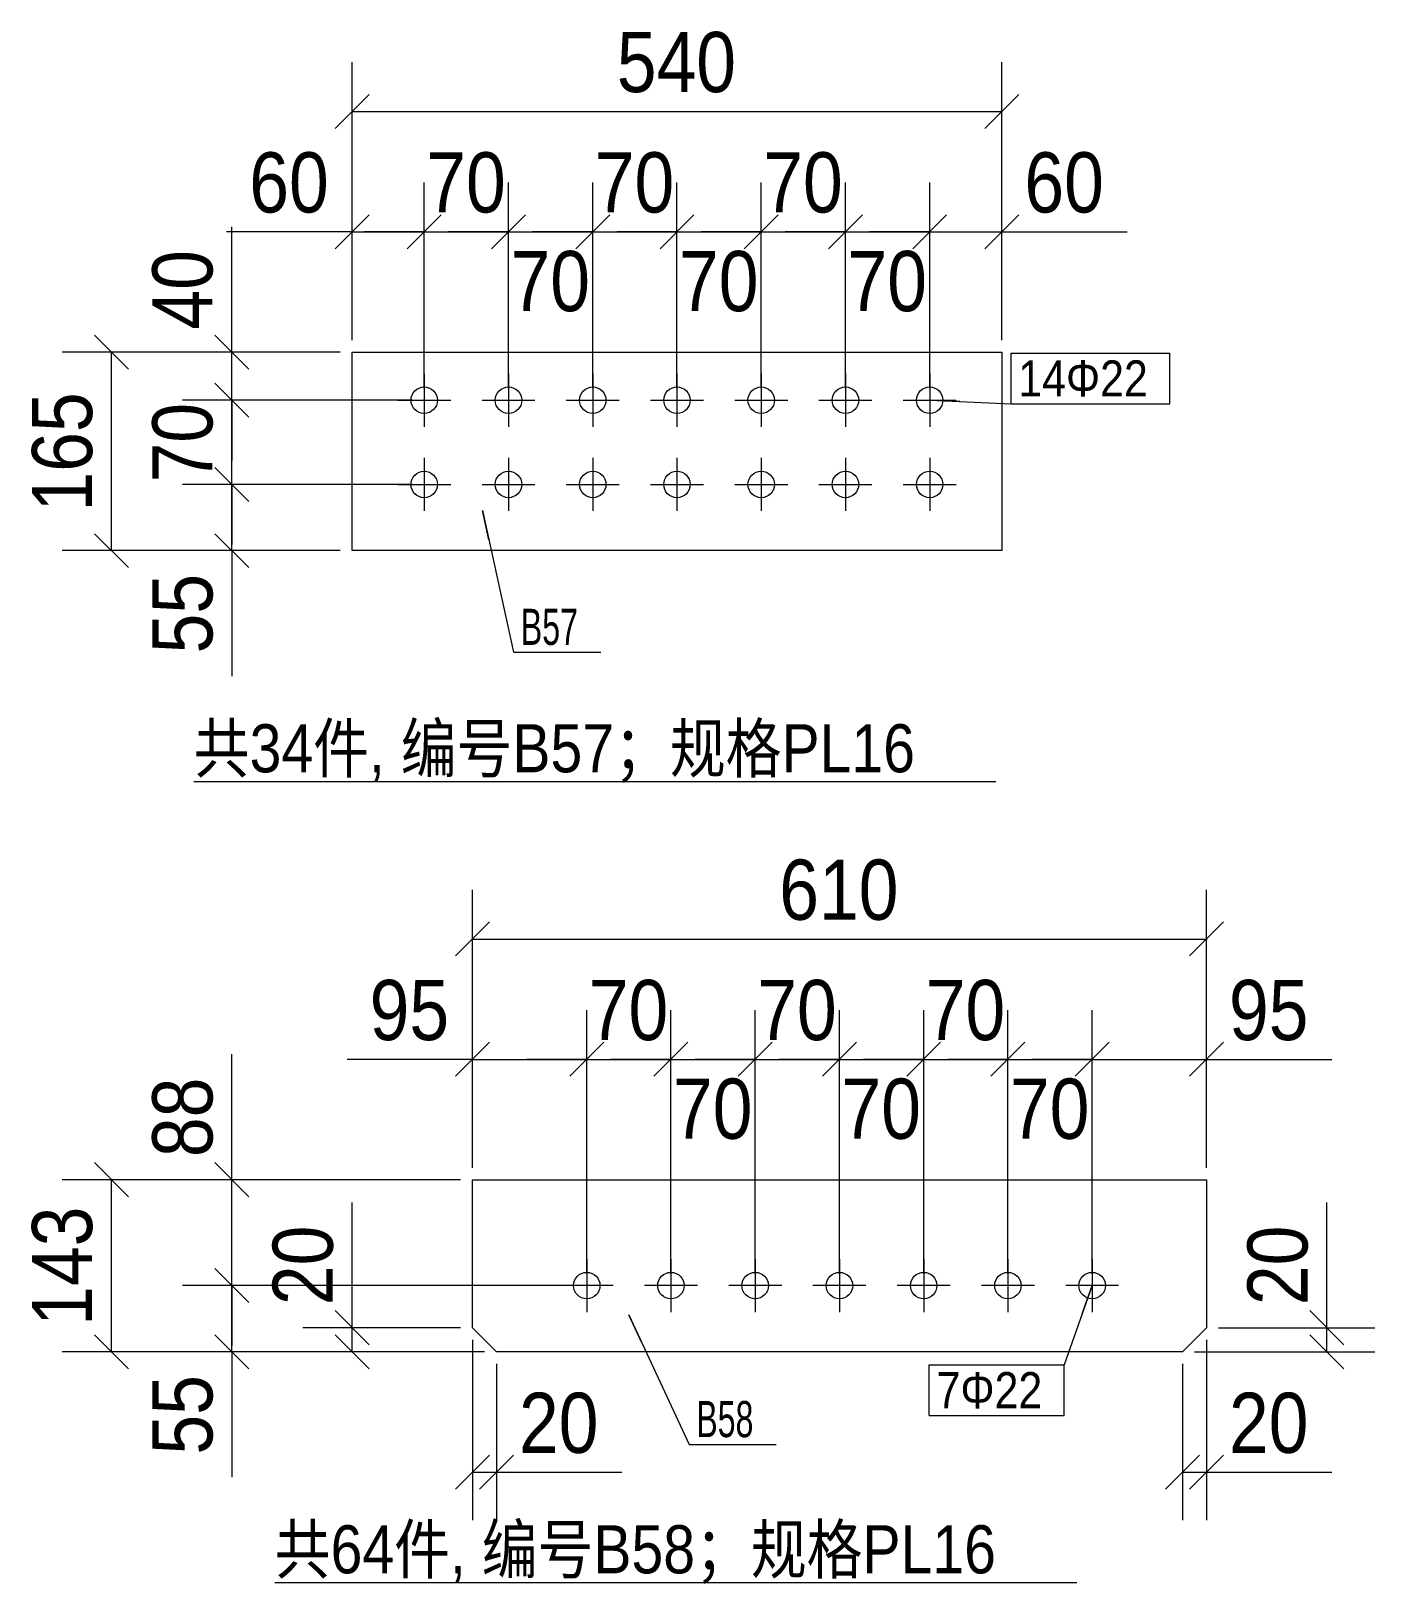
# Model space of a CAD drawing. Header units: inches. Extents: x 0 to 1938, y -2180 to 0.
# Drawn here: x 795.5 to 907.2, y -1575.5 to -1446.4 of the extents above; entities that cross this region are included whole.
import ezdxf

# ---------------------------------------------------------------- set-up
doc = ezdxf.new("R2010")
doc.units = ezdxf.units.IN
doc.header["$MEASUREMENT"] = 0
doc.linetypes.add('XKITLINE00', pattern=[0])
for name, color, linetype, lineweight in [('Bolt', 7, 'Continuous', 0), ('BoltMark', 3, 'Continuous', 0), ('OtherObjectType', 1, 'Continuous', 0), ('Part', 2, 'Continuous', 0), ('PartMark', 3, 'Continuous', 0), ('Z-DIMENSIONS', 1, 'Continuous', 0)]:
    doc.layers.add(name, color=color, linetype=linetype, lineweight=lineweight)
doc.styles.add('Arial Narrow', font='ARIAL.TTF')
doc.styles.add('romsim', font='ARIAL.TTF')
doc.styles.add('宋体', font='ARIAL.TTF')

# ---------------------------------------------------------------- blocks, each defined once
blk = doc.blocks.new('*A1563')
at = {"layer": 'Part', "color": 2, "linetype": 'XKITLINE00', "lineweight": 0}
for p, q in [((172.2, 255.4), (172.2, 271.9)), ((172.2, 271.9), (226.2, 271.9)), ((226.2, 271.9), (226.2, 255.4)), ((226.2, 255.4), (172.2, 255.4))]:
    blk.add_line(p, q, dxfattribs=at)
blk = doc.blocks.new('*A1564')
at = {"layer": 'Bolt', "color": 2, "linetype": 'XKITLINE00', "lineweight": 0}
for p, q in [((178.2, 270.1), (178.2, 265.7)), ((185.2, 270.1), (185.2, 265.7)), ((192.2, 270.1), (192.2, 265.7)), ((199.2, 270.1), (199.2, 265.7)), ((206.2, 270.1), (206.2, 265.7)), ((213.2, 270.1), (213.2, 265.7)), ((220.2, 270.1), (220.2, 265.7)), ((176, 267.9), (180.4, 267.9)), ((183, 267.9), (187.4, 267.9)), ((190, 267.9), (194.4, 267.9)), ((197, 267.9), (201.4, 267.9)), ((204, 267.9), (208.4, 267.9)), ((211, 267.9), (215.4, 267.9)), ((218, 267.9), (222.4, 267.9)), ((178.2, 263.1), (178.2, 258.7)), ((185.2, 263.1), (185.2, 258.7)), ((192.2, 263.1), (192.2, 258.7)), ((199.2, 263.1), (199.2, 258.7)), ((206.2, 263.1), (206.2, 258.7)), ((213.2, 263.1), (213.2, 258.7)), ((220.2, 263.1), (220.2, 258.7)), ((176, 260.9), (180.4, 260.9)), ((183, 260.9), (187.4, 260.9)), ((190, 260.9), (194.4, 260.9)), ((197, 260.9), (201.4, 260.9)), ((204, 260.9), (208.4, 260.9)), ((211, 260.9), (215.4, 260.9)), ((218, 260.9), (222.4, 260.9))]:
    blk.add_line(p, q, dxfattribs=at)
for centre in [(178.2, 267.9), (185.2, 267.9), (192.2, 267.9), (199.2, 267.9), (206.2, 267.9), (213.2, 267.9), (220.2, 267.9), (178.2, 260.9), (185.2, 260.9), (192.2, 260.9), (199.2, 260.9), (206.2, 260.9), (213.2, 260.9), (220.2, 260.9)]:
    blk.add_circle(centre, 1.1, dxfattribs=at)
blk = doc.blocks.new('*A1565')
at = {"layer": 'Part', "color": 2, "linetype": 'XKITLINE00', "lineweight": 0}
for p, q in [((182.2, 190.83), (182.2, 203.13)), ((182.2, 203.13), (243.2, 203.13)), ((243.2, 203.13), (243.2, 190.83)), ((184.2, 188.83), (182.2, 190.83)), ((243.2, 190.83), (241.2, 188.83)), ((241.2, 188.83), (184.2, 188.83))]:
    blk.add_line(p, q, dxfattribs=at)
blk = doc.blocks.new('*A1566')
at = {"layer": 'Bolt', "color": 2, "linetype": 'XKITLINE00', "lineweight": 0}
for p, q in [((191.7, 196.53), (191.7, 192.13)), ((198.7, 196.53), (198.7, 192.13)), ((205.7, 196.53), (205.7, 192.13)), ((212.7, 196.53), (212.7, 192.13)), ((219.7, 196.53), (219.7, 192.13)), ((226.7, 196.53), (226.7, 192.13)), ((233.7, 196.53), (233.7, 192.13)), ((193.9, 194.33), (189.5, 194.33)), ((200.9, 194.33), (196.5, 194.33)), ((207.9, 194.33), (203.5, 194.33)), ((214.9, 194.33), (210.5, 194.33)), ((221.9, 194.33), (217.5, 194.33)), ((228.9, 194.33), (224.5, 194.33)), ((235.9, 194.33), (231.5, 194.33))]:
    blk.add_line(p, q, dxfattribs=at)
for centre in [(191.7, 194.33), (198.7, 194.33), (205.7, 194.33), (212.7, 194.33), (219.7, 194.33), (226.7, 194.33), (233.7, 194.33)]:
    blk.add_circle(centre, 1.1, dxfattribs=at)
blk = doc.blocks.new('*A1706')
at = {"layer": 'OtherObjectType', "color": 6, "linetype": 'XKITLINE00', "lineweight": 0}
blk.add_line((159.05, 236.23), (225.7, 236.23), dxfattribs=at)
at = {"layer": 'OtherObjectType', "color": 3, "style": '宋体', "width": 0.85}
blk.add_text('共34件, 编号B57；规格PL16', height=4, dxfattribs=at).set_placement((159.05, 236.98))
blk = doc.blocks.new('*A1707')
at = {"layer": 'Z-DIMENSIONS', "color": 4, "linetype": 'XKITLINE00', "lineweight": 0}
for p, q in [((220.2, 268.9), (220.2, 286)), ((226.2, 272.9), (226.2, 286)), ((221.61, 283.31), (218.79, 280.49)), ((227.61, 283.31), (224.79, 280.49)), ((220.2, 281.9), (215.2, 281.9)), ((220.2, 281.9), (226.2, 281.9)), ((226.2, 281.9), (236.62, 281.9)), ((226.2, 281.9), (236.62, 281.9))]:
    blk.add_line(p, q, dxfattribs=at)
at = {"layer": 'Z-DIMENSIONS', "color": 7}
for p in [(220.2, 281.9), (226.2, 281.9)]:
    blk.add_point(p, dxfattribs=at)
at = {"layer": 'Z-DIMENSIONS', "color": 7, "style": 'Arial Narrow', "width": 0.85}
blk.add_text('60', height=5, dxfattribs=at).set_placement((228.07, 283.5))
blk = doc.blocks.new('*A1708')
at = {"layer": 'Z-DIMENSIONS', "color": 4, "linetype": 'XKITLINE00', "lineweight": 0}
for p, q in [((213.2, 268.9), (213.2, 285.9)), ((220.2, 268.9), (220.2, 285.9)), ((214.61, 283.31), (211.79, 280.49)), ((221.61, 283.31), (218.79, 280.49)), ((213.2, 281.9), (208.2, 281.9)), ((213.2, 281.9), (220.2, 281.9)), ((220.2, 281.9), (225.2, 281.9))]:
    blk.add_line(p, q, dxfattribs=at)
at = {"layer": 'Z-DIMENSIONS', "color": 7}
for p in [(213.2, 281.9), (220.2, 281.9)]:
    blk.add_point(p, dxfattribs=at)
at = {"layer": 'Z-DIMENSIONS', "color": 7, "style": 'Arial Narrow', "width": 0.85}
blk.add_text('70', height=5, dxfattribs=at).set_placement((213.37, 275.3))
blk = doc.blocks.new('*A1709')
at = {"layer": 'Z-DIMENSIONS', "color": 4, "linetype": 'XKITLINE00', "lineweight": 0}
for p, q in [((206.2, 268.9), (206.2, 286)), ((213.2, 268.9), (213.2, 286)), ((207.61, 283.31), (204.79, 280.49)), ((214.61, 283.31), (211.79, 280.49)), ((206.2, 281.9), (201.2, 281.9)), ((206.2, 281.9), (213.2, 281.9)), ((213.2, 281.9), (218.2, 281.9))]:
    blk.add_line(p, q, dxfattribs=at)
at = {"layer": 'Z-DIMENSIONS', "color": 7}
for p in [(206.2, 281.9), (213.2, 281.9)]:
    blk.add_point(p, dxfattribs=at)
at = {"layer": 'Z-DIMENSIONS', "color": 7, "style": 'Arial Narrow', "width": 0.85}
blk.add_text('70', height=5, dxfattribs=at).set_placement((206.37, 283.5))
blk = doc.blocks.new('*A1710')
at = {"layer": 'Z-DIMENSIONS', "color": 4, "linetype": 'XKITLINE00', "lineweight": 0}
for p, q in [((199.2, 268.9), (199.2, 285.9)), ((206.2, 268.9), (206.2, 285.9)), ((200.61, 283.31), (197.79, 280.49)), ((207.61, 283.31), (204.79, 280.49)), ((199.2, 281.9), (194.2, 281.9)), ((199.2, 281.9), (206.2, 281.9)), ((206.2, 281.9), (211.2, 281.9))]:
    blk.add_line(p, q, dxfattribs=at)
at = {"layer": 'Z-DIMENSIONS', "color": 7}
for p in [(199.2, 281.9), (206.2, 281.9)]:
    blk.add_point(p, dxfattribs=at)
at = {"layer": 'Z-DIMENSIONS', "color": 7, "style": 'Arial Narrow', "width": 0.85}
blk.add_text('70', height=5, dxfattribs=at).set_placement((199.37, 275.3))
blk = doc.blocks.new('*A1711')
at = {"layer": 'Z-DIMENSIONS', "color": 4, "linetype": 'XKITLINE00', "lineweight": 0}
for p, q in [((192.2, 268.9), (192.2, 286)), ((199.2, 268.9), (199.2, 286)), ((193.61, 283.31), (190.79, 280.49)), ((200.61, 283.31), (197.79, 280.49)), ((192.2, 281.9), (187.2, 281.9)), ((192.2, 281.9), (199.2, 281.9)), ((199.2, 281.9), (204.2, 281.9))]:
    blk.add_line(p, q, dxfattribs=at)
at = {"layer": 'Z-DIMENSIONS', "color": 7}
for p in [(192.2, 281.9), (199.2, 281.9)]:
    blk.add_point(p, dxfattribs=at)
at = {"layer": 'Z-DIMENSIONS', "color": 7, "style": 'Arial Narrow', "width": 0.85}
blk.add_text('70', height=5, dxfattribs=at).set_placement((192.37, 283.5))
blk = doc.blocks.new('*A1712')
at = {"layer": 'Z-DIMENSIONS', "color": 4, "linetype": 'XKITLINE00', "lineweight": 0}
for p, q in [((185.2, 268.9), (185.2, 285.9)), ((192.2, 268.9), (192.2, 285.9)), ((186.61, 283.31), (183.79, 280.49)), ((193.61, 283.31), (190.79, 280.49)), ((185.2, 281.9), (180.2, 281.9)), ((185.2, 281.9), (192.2, 281.9)), ((192.2, 281.9), (197.2, 281.9))]:
    blk.add_line(p, q, dxfattribs=at)
at = {"layer": 'Z-DIMENSIONS', "color": 7}
for p in [(185.2, 281.9), (192.2, 281.9)]:
    blk.add_point(p, dxfattribs=at)
at = {"layer": 'Z-DIMENSIONS', "color": 7, "style": 'Arial Narrow', "width": 0.85}
blk.add_text('70', height=5, dxfattribs=at).set_placement((185.37, 275.3))
blk = doc.blocks.new('*A1713')
at = {"layer": 'Z-DIMENSIONS', "color": 4, "linetype": 'XKITLINE00', "lineweight": 0}
for p, q in [((178.2, 268.9), (178.2, 286)), ((185.2, 268.9), (185.2, 286)), ((179.61, 283.31), (176.79, 280.49)), ((186.61, 283.31), (183.79, 280.49)), ((178.2, 281.9), (173.2, 281.9)), ((178.2, 281.9), (185.2, 281.9)), ((185.2, 281.9), (190.2, 281.9))]:
    blk.add_line(p, q, dxfattribs=at)
at = {"layer": 'Z-DIMENSIONS', "color": 7}
for p in [(178.2, 281.9), (185.2, 281.9)]:
    blk.add_point(p, dxfattribs=at)
at = {"layer": 'Z-DIMENSIONS', "color": 7, "style": 'Arial Narrow', "width": 0.85}
blk.add_text('70', height=5, dxfattribs=at).set_placement((178.37, 283.5))
blk = doc.blocks.new('*A1714')
at = {"layer": 'Z-DIMENSIONS', "color": 4, "linetype": 'XKITLINE00', "lineweight": 0}
for p, q in [((172.2, 272.9), (172.2, 286)), ((178.2, 268.9), (178.2, 286)), ((173.61, 283.31), (170.79, 280.49)), ((179.61, 283.31), (176.79, 280.49)), ((172.2, 281.9), (161.78, 281.9)), ((172.2, 281.9), (161.78, 281.9)), ((172.2, 281.9), (178.2, 281.9)), ((178.2, 281.9), (183.2, 281.9))]:
    blk.add_line(p, q, dxfattribs=at)
at = {"layer": 'Z-DIMENSIONS', "color": 7}
for p in [(172.2, 281.9), (178.2, 281.9)]:
    blk.add_point(p, dxfattribs=at)
at = {"layer": 'Z-DIMENSIONS', "color": 7, "style": 'Arial Narrow', "width": 0.85}
blk.add_text('60', height=5, dxfattribs=at).set_placement((163.66, 283.5))
blk = doc.blocks.new('*A1715')
at = {"layer": 'Z-DIMENSIONS', "color": 4, "linetype": 'XKITLINE00', "lineweight": 0}
for p, q in [((162.2, 271.9), (162.2, 282.32)), ((162.2, 271.9), (162.2, 282.32)), ((160.79, 273.31), (163.61, 270.49)), ((171.2, 271.9), (158.1, 271.9)), ((162.2, 267.9), (162.2, 271.9)), ((160.79, 269.31), (163.61, 266.49)), ((177.2, 267.9), (158.1, 267.9)), ((162.2, 267.9), (162.2, 262.9))]:
    blk.add_line(p, q, dxfattribs=at)
at = {"layer": 'Z-DIMENSIONS', "color": 7}
for p in [(162.2, 271.9), (162.2, 267.9)]:
    blk.add_point(p, dxfattribs=at)
at = {"layer": 'Z-DIMENSIONS', "color": 7, "style": 'Arial Narrow', "width": 0.85}
blk.add_text('40', height=5, rotation=90.0002, dxfattribs=at).set_placement((160.6, 273.77))
blk = doc.blocks.new('*A1716')
at = {"layer": 'Z-DIMENSIONS', "color": 4, "linetype": 'XKITLINE00', "lineweight": 0}
for p, q in [((162.2, 267.9), (162.2, 272.9)), ((160.79, 269.31), (163.61, 266.49)), ((177.2, 267.9), (158.1, 267.9)), ((162.2, 260.9), (162.2, 267.9)), ((160.79, 262.31), (163.61, 259.49)), ((177.2, 260.9), (158.1, 260.9)), ((162.2, 260.9), (162.2, 255.9))]:
    blk.add_line(p, q, dxfattribs=at)
at = {"layer": 'Z-DIMENSIONS', "color": 7}
for p in [(162.2, 267.9), (162.2, 260.9)]:
    blk.add_point(p, dxfattribs=at)
at = {"layer": 'Z-DIMENSIONS', "color": 7, "style": 'Arial Narrow', "width": 0.85}
blk.add_text('70', height=5, rotation=90.0002, dxfattribs=at).set_placement((160.6, 261.07))
blk = doc.blocks.new('*A1717')
at = {"layer": 'Z-DIMENSIONS', "color": 4, "linetype": 'XKITLINE00', "lineweight": 0}
for p, q in [((162.2, 260.9), (162.2, 265.9)), ((160.79, 262.31), (163.61, 259.49)), ((177.2, 260.9), (158.1, 260.9)), ((162.2, 255.4), (162.2, 260.9)), ((160.79, 256.81), (163.61, 253.99)), ((171.2, 255.4), (158.1, 255.4)), ((162.2, 255.4), (162.2, 244.98)), ((162.2, 255.4), (162.2, 244.98))]:
    blk.add_line(p, q, dxfattribs=at)
at = {"layer": 'Z-DIMENSIONS', "color": 7}
for p in [(162.2, 260.9), (162.2, 255.4)]:
    blk.add_point(p, dxfattribs=at)
at = {"layer": 'Z-DIMENSIONS', "color": 7, "style": 'Arial Narrow', "width": 0.85}
blk.add_text('55', height=5, rotation=90.0002, dxfattribs=at).set_placement((160.6, 246.86))
blk = doc.blocks.new('*A1718')
at = {"layer": 'Z-DIMENSIONS', "color": 4, "linetype": 'XKITLINE00', "lineweight": 0}
for p, q in [((172.2, 272.9), (172.2, 296)), ((226.2, 272.9), (226.2, 296)), ((173.61, 293.31), (170.79, 290.49)), ((227.61, 293.31), (224.79, 290.49)), ((172.2, 291.9), (226.2, 291.9))]:
    blk.add_line(p, q, dxfattribs=at)
at = {"layer": 'Z-DIMENSIONS', "color": 7}
for p in [(172.2, 291.9), (226.2, 291.9)]:
    blk.add_point(p, dxfattribs=at)
at = {"layer": 'Z-DIMENSIONS', "color": 7, "style": 'Arial Narrow', "width": 0.85}
blk.add_text('540', height=5, dxfattribs=at).set_placement((194.2, 293.5))
blk = doc.blocks.new('*A1719')
at = {"layer": 'Z-DIMENSIONS', "color": 4, "linetype": 'XKITLINE00', "lineweight": 0}
for p, q in [((150.79, 273.31), (153.61, 270.49)), ((171.2, 271.9), (148.1, 271.9)), ((152.2, 255.4), (152.2, 271.9)), ((150.79, 256.81), (153.61, 253.99)), ((171.2, 255.4), (148.1, 255.4))]:
    blk.add_line(p, q, dxfattribs=at)
at = {"layer": 'Z-DIMENSIONS', "color": 7}
for p in [(152.2, 271.9), (152.2, 255.4)]:
    blk.add_point(p, dxfattribs=at)
at = {"layer": 'Z-DIMENSIONS', "color": 7, "style": 'Arial Narrow', "width": 0.85}
blk.add_text('165', height=5, rotation=90.0002, dxfattribs=at).set_placement((150.6, 258.65))
blk = doc.blocks.new('*A1720')
at = {"layer": 'PartMark', "color": 4, "linetype": 'XKITLINE00', "lineweight": 0}
for p, q in [((183.03, 258.73), (185.62, 246.97)), ((183.57, 256.29), (183.03, 258.73)), ((185.62, 246.97), (192.86, 246.97))]:
    blk.add_line(p, q, dxfattribs=at)
at = {"layer": 'PartMark', "color": 1, "style": 'romsim', "width": 0.6375}
blk.add_text('B57', height=3, dxfattribs=at).set_placement((186.22, 247.57))
blk = doc.blocks.new('*A1721')
at = {"layer": 'BoltMark', "color": 1, "linetype": 'XKITLINE00', "lineweight": 0}
for p, q in [((226.96, 271.81), (240.16, 271.81)), ((226.96, 267.61), (226.96, 271.81)), ((240.16, 267.61), (240.16, 271.81)), ((220.2, 267.9), (226.96, 267.61)), ((222.7, 267.79), (220.2, 267.9)), ((226.96, 267.61), (240.16, 267.61))]:
    blk.add_line(p, q, dxfattribs=at)
at = {"layer": 'BoltMark', "color": 4, "style": '宋体', "width": 0.85}
blk.add_text('14Φ22', height=3, dxfattribs=at).set_placement((227.56, 268.21))
blk = doc.blocks.new('*A1722')
at = {"layer": 'OtherObjectType', "color": 6, "linetype": 'XKITLINE00', "lineweight": 0}
blk.add_line((165.78, 169.67), (232.43, 169.67), dxfattribs=at)
at = {"layer": 'OtherObjectType', "color": 3, "style": '宋体', "width": 0.85}
blk.add_text('共64件, 编号B58；规格PL16', height=4, dxfattribs=at).set_placement((165.78, 170.42))
blk = doc.blocks.new('*A1723')
at = {"layer": 'Z-DIMENSIONS', "color": 4, "linetype": 'XKITLINE00', "lineweight": 0}
for p, q in [((243.2, 189.83), (243.2, 174.83)), ((241.2, 187.83), (241.2, 174.83)), ((242.61, 180.25), (239.79, 177.42)), ((244.61, 180.25), (241.79, 177.42)), ((241.2, 178.83), (243.2, 178.83)), ((243.2, 178.83), (253.62, 178.83)), ((243.2, 178.83), (253.62, 178.83))]:
    blk.add_line(p, q, dxfattribs=at)
at = {"layer": 'Z-DIMENSIONS', "color": 7}
for p in [(241.2, 178.83), (243.2, 178.83)]:
    blk.add_point(p, dxfattribs=at)
at = {"layer": 'Z-DIMENSIONS', "color": 7, "style": 'Arial Narrow', "width": 0.85}
blk.add_text('20', height=5, dxfattribs=at).set_placement((245.07, 180.43))
blk = doc.blocks.new('*A1724')
at = {"layer": 'Z-DIMENSIONS', "color": 4, "linetype": 'XKITLINE00', "lineweight": 0}
for p, q in [((182.2, 189.83), (182.2, 174.83)), ((184.2, 187.83), (184.2, 174.83)), ((183.61, 180.25), (180.79, 177.42)), ((185.61, 180.25), (182.79, 177.42)), ((182.2, 178.83), (184.2, 178.83)), ((184.2, 178.83), (194.62, 178.83)), ((184.2, 178.83), (194.62, 178.83))]:
    blk.add_line(p, q, dxfattribs=at)
at = {"layer": 'Z-DIMENSIONS', "color": 7}
for p in [(182.2, 178.83), (184.2, 178.83)]:
    blk.add_point(p, dxfattribs=at)
at = {"layer": 'Z-DIMENSIONS', "color": 7, "style": 'Arial Narrow', "width": 0.85}
blk.add_text('20', height=5, dxfattribs=at).set_placement((186.07, 180.43))
blk = doc.blocks.new('*A1725')
at = {"layer": 'Z-DIMENSIONS', "color": 4, "linetype": 'XKITLINE00', "lineweight": 0}
for p, q in [((172.2, 190.83), (172.2, 201.25)), ((172.2, 190.83), (172.2, 201.25)), ((170.79, 192.25), (173.61, 189.42)), ((181.2, 190.83), (168.1, 190.83)), ((170.79, 190.25), (173.61, 187.42)), ((172.2, 188.83), (172.2, 190.83)), ((183.2, 188.83), (168.1, 188.83))]:
    blk.add_line(p, q, dxfattribs=at)
at = {"layer": 'Z-DIMENSIONS', "color": 7}
for p in [(172.2, 190.83), (172.2, 188.83)]:
    blk.add_point(p, dxfattribs=at)
at = {"layer": 'Z-DIMENSIONS', "color": 7, "style": 'Arial Narrow', "width": 0.85}
blk.add_text('20', height=5, rotation=90.0002, dxfattribs=at).set_placement((170.6, 192.71))
blk = doc.blocks.new('*A1726')
at = {"layer": 'Z-DIMENSIONS', "color": 4, "linetype": 'XKITLINE00', "lineweight": 0}
for p, q in [((253.2, 190.83), (253.2, 201.25)), ((253.2, 190.83), (253.2, 201.25)), ((251.79, 192.25), (254.61, 189.42)), ((244.2, 190.83), (257.2, 190.83)), ((251.79, 190.25), (254.61, 187.42)), ((253.2, 188.83), (253.2, 190.83)), ((242.2, 188.83), (257.2, 188.83))]:
    blk.add_line(p, q, dxfattribs=at)
at = {"layer": 'Z-DIMENSIONS', "color": 7}
for p in [(253.2, 190.83), (253.2, 188.83)]:
    blk.add_point(p, dxfattribs=at)
at = {"layer": 'Z-DIMENSIONS', "color": 7, "style": 'Arial Narrow', "width": 0.85}
blk.add_text('20', height=5, rotation=90.0002, dxfattribs=at).set_placement((251.6, 192.71))
blk = doc.blocks.new('*A1727')
at = {"layer": 'Z-DIMENSIONS', "color": 4, "linetype": 'XKITLINE00', "lineweight": 0}
for p, q in [((233.7, 195.33), (233.7, 217.23)), ((243.2, 204.13), (243.2, 217.23)), ((235.11, 214.55), (232.29, 211.72)), ((244.61, 214.55), (241.79, 211.72)), ((233.7, 213.13), (228.7, 213.13)), ((233.7, 213.13), (243.2, 213.13)), ((243.2, 213.13), (253.62, 213.13)), ((243.2, 213.13), (253.62, 213.13))]:
    blk.add_line(p, q, dxfattribs=at)
at = {"layer": 'Z-DIMENSIONS', "color": 7}
for p in [(233.7, 213.13), (243.2, 213.13)]:
    blk.add_point(p, dxfattribs=at)
at = {"layer": 'Z-DIMENSIONS', "color": 7, "style": 'Arial Narrow', "width": 0.85}
blk.add_text('95', height=5, dxfattribs=at).set_placement((245.07, 214.73))
blk = doc.blocks.new('*A1728')
at = {"layer": 'Z-DIMENSIONS', "color": 4, "linetype": 'XKITLINE00', "lineweight": 0}
for p, q in [((226.7, 195.33), (226.7, 217.13)), ((233.7, 195.33), (233.7, 217.13)), ((228.11, 214.55), (225.29, 211.72)), ((235.11, 214.55), (232.29, 211.72)), ((226.7, 213.13), (221.7, 213.13)), ((226.7, 213.13), (233.7, 213.13)), ((233.7, 213.13), (238.7, 213.13))]:
    blk.add_line(p, q, dxfattribs=at)
at = {"layer": 'Z-DIMENSIONS', "color": 7}
for p in [(226.7, 213.13), (233.7, 213.13)]:
    blk.add_point(p, dxfattribs=at)
at = {"layer": 'Z-DIMENSIONS', "color": 7, "style": 'Arial Narrow', "width": 0.85}
blk.add_text('70', height=5, dxfattribs=at).set_placement((226.87, 206.53))
blk = doc.blocks.new('*A1729')
at = {"layer": 'Z-DIMENSIONS', "color": 4, "linetype": 'XKITLINE00', "lineweight": 0}
for p, q in [((219.7, 195.33), (219.7, 217.23)), ((226.7, 195.33), (226.7, 217.23)), ((221.11, 214.55), (218.29, 211.72)), ((228.11, 214.55), (225.29, 211.72)), ((219.7, 213.13), (214.7, 213.13)), ((219.7, 213.13), (226.7, 213.13)), ((226.7, 213.13), (231.7, 213.13))]:
    blk.add_line(p, q, dxfattribs=at)
at = {"layer": 'Z-DIMENSIONS', "color": 7}
for p in [(219.7, 213.13), (226.7, 213.13)]:
    blk.add_point(p, dxfattribs=at)
at = {"layer": 'Z-DIMENSIONS', "color": 7, "style": 'Arial Narrow', "width": 0.85}
blk.add_text('70', height=5, dxfattribs=at).set_placement((219.87, 214.73))
blk = doc.blocks.new('*A1730')
at = {"layer": 'Z-DIMENSIONS', "color": 4, "linetype": 'XKITLINE00', "lineweight": 0}
for p, q in [((212.7, 195.33), (212.7, 217.13)), ((219.7, 195.33), (219.7, 217.13)), ((214.11, 214.55), (211.29, 211.72)), ((221.11, 214.55), (218.29, 211.72)), ((212.7, 213.13), (207.7, 213.13)), ((212.7, 213.13), (219.7, 213.13)), ((219.7, 213.13), (224.7, 213.13))]:
    blk.add_line(p, q, dxfattribs=at)
at = {"layer": 'Z-DIMENSIONS', "color": 7}
for p in [(212.7, 213.13), (219.7, 213.13)]:
    blk.add_point(p, dxfattribs=at)
at = {"layer": 'Z-DIMENSIONS', "color": 7, "style": 'Arial Narrow', "width": 0.85}
blk.add_text('70', height=5, dxfattribs=at).set_placement((212.87, 206.53))
blk = doc.blocks.new('*A1731')
at = {"layer": 'Z-DIMENSIONS', "color": 4, "linetype": 'XKITLINE00', "lineweight": 0}
for p, q in [((205.7, 195.33), (205.7, 217.23)), ((212.7, 195.33), (212.7, 217.23)), ((207.11, 214.55), (204.29, 211.72)), ((214.11, 214.55), (211.29, 211.72)), ((205.7, 213.13), (200.7, 213.13)), ((205.7, 213.13), (212.7, 213.13)), ((212.7, 213.13), (217.7, 213.13))]:
    blk.add_line(p, q, dxfattribs=at)
at = {"layer": 'Z-DIMENSIONS', "color": 7}
for p in [(205.7, 213.13), (212.7, 213.13)]:
    blk.add_point(p, dxfattribs=at)
at = {"layer": 'Z-DIMENSIONS', "color": 7, "style": 'Arial Narrow', "width": 0.85}
blk.add_text('70', height=5, dxfattribs=at).set_placement((205.87, 214.73))
blk = doc.blocks.new('*A1732')
at = {"layer": 'Z-DIMENSIONS', "color": 4, "linetype": 'XKITLINE00', "lineweight": 0}
for p, q in [((198.7, 195.33), (198.7, 217.13)), ((205.7, 195.33), (205.7, 217.13)), ((200.11, 214.55), (197.29, 211.72)), ((207.11, 214.55), (204.29, 211.72)), ((198.7, 213.13), (193.7, 213.13)), ((198.7, 213.13), (205.7, 213.13)), ((205.7, 213.13), (210.7, 213.13))]:
    blk.add_line(p, q, dxfattribs=at)
at = {"layer": 'Z-DIMENSIONS', "color": 7}
for p in [(198.7, 213.13), (205.7, 213.13)]:
    blk.add_point(p, dxfattribs=at)
at = {"layer": 'Z-DIMENSIONS', "color": 7, "style": 'Arial Narrow', "width": 0.85}
blk.add_text('70', height=5, dxfattribs=at).set_placement((198.87, 206.53))
blk = doc.blocks.new('*A1733')
at = {"layer": 'Z-DIMENSIONS', "color": 4, "linetype": 'XKITLINE00', "lineweight": 0}
for p, q in [((191.7, 195.33), (191.7, 217.23)), ((198.7, 195.33), (198.7, 217.23)), ((193.11, 214.55), (190.29, 211.72)), ((200.11, 214.55), (197.29, 211.72)), ((191.7, 213.13), (186.7, 213.13)), ((191.7, 213.13), (198.7, 213.13)), ((198.7, 213.13), (203.7, 213.13))]:
    blk.add_line(p, q, dxfattribs=at)
at = {"layer": 'Z-DIMENSIONS', "color": 7}
for p in [(191.7, 213.13), (198.7, 213.13)]:
    blk.add_point(p, dxfattribs=at)
at = {"layer": 'Z-DIMENSIONS', "color": 7, "style": 'Arial Narrow', "width": 0.85}
blk.add_text('70', height=5, dxfattribs=at).set_placement((191.87, 214.73))
blk = doc.blocks.new('*A1734')
at = {"layer": 'Z-DIMENSIONS', "color": 4, "linetype": 'XKITLINE00', "lineweight": 0}
for p, q in [((182.2, 204.13), (182.2, 217.23)), ((191.7, 195.33), (191.7, 217.23)), ((183.61, 214.55), (180.79, 211.72)), ((193.11, 214.55), (190.29, 211.72)), ((182.2, 213.13), (171.78, 213.13)), ((182.2, 213.13), (171.78, 213.13)), ((182.2, 213.13), (191.7, 213.13)), ((191.7, 213.13), (196.7, 213.13))]:
    blk.add_line(p, q, dxfattribs=at)
at = {"layer": 'Z-DIMENSIONS', "color": 7}
for p in [(182.2, 213.13), (191.7, 213.13)]:
    blk.add_point(p, dxfattribs=at)
at = {"layer": 'Z-DIMENSIONS', "color": 7, "style": 'Arial Narrow', "width": 0.85}
blk.add_text('95', height=5, dxfattribs=at).set_placement((173.66, 214.73))
blk = doc.blocks.new('*A1735')
at = {"layer": 'Z-DIMENSIONS', "color": 4, "linetype": 'XKITLINE00', "lineweight": 0}
for p, q in [((162.2, 203.13), (162.2, 213.55)), ((162.2, 203.13), (162.2, 213.55)), ((160.79, 204.55), (163.61, 201.72)), ((181.2, 203.13), (158.1, 203.13)), ((162.2, 194.33), (162.2, 203.13)), ((160.79, 195.75), (163.61, 192.92)), ((190.7, 194.33), (158.1, 194.33)), ((162.2, 194.33), (162.2, 189.33))]:
    blk.add_line(p, q, dxfattribs=at)
at = {"layer": 'Z-DIMENSIONS', "color": 7}
for p in [(162.2, 203.13), (162.2, 194.33)]:
    blk.add_point(p, dxfattribs=at)
at = {"layer": 'Z-DIMENSIONS', "color": 7, "style": 'Arial Narrow', "width": 0.85}
blk.add_text('88', height=5, rotation=90.0002, dxfattribs=at).set_placement((160.6, 205.01))
blk = doc.blocks.new('*A1736')
at = {"layer": 'Z-DIMENSIONS', "color": 4, "linetype": 'XKITLINE00', "lineweight": 0}
for p, q in [((162.2, 194.33), (162.2, 199.33)), ((160.79, 195.75), (163.61, 192.92)), ((190.7, 194.33), (158.1, 194.33)), ((162.2, 188.83), (162.2, 194.33)), ((160.79, 190.25), (163.61, 187.42)), ((183.2, 188.83), (158.1, 188.83)), ((162.2, 188.83), (162.2, 178.42)), ((162.2, 188.83), (162.2, 178.42))]:
    blk.add_line(p, q, dxfattribs=at)
at = {"layer": 'Z-DIMENSIONS', "color": 7}
for p in [(162.2, 194.33), (162.2, 188.83)]:
    blk.add_point(p, dxfattribs=at)
at = {"layer": 'Z-DIMENSIONS', "color": 7, "style": 'Arial Narrow', "width": 0.85}
blk.add_text('55', height=5, rotation=90.0002, dxfattribs=at).set_placement((160.6, 180.29))
blk = doc.blocks.new('*A1737')
at = {"layer": 'Z-DIMENSIONS', "color": 4, "linetype": 'XKITLINE00', "lineweight": 0}
for p, q in [((182.2, 204.13), (182.2, 227.23)), ((243.2, 204.13), (243.2, 227.23)), ((183.61, 224.55), (180.79, 221.72)), ((244.61, 224.55), (241.79, 221.72)), ((182.2, 223.13), (243.2, 223.13))]:
    blk.add_line(p, q, dxfattribs=at)
at = {"layer": 'Z-DIMENSIONS', "color": 7}
for p in [(182.2, 223.13), (243.2, 223.13)]:
    blk.add_point(p, dxfattribs=at)
at = {"layer": 'Z-DIMENSIONS', "color": 7, "style": 'Arial Narrow', "width": 0.85}
blk.add_text('610', height=5, dxfattribs=at).set_placement((207.7, 224.73))
blk = doc.blocks.new('*A1738')
at = {"layer": 'Z-DIMENSIONS', "color": 4, "linetype": 'XKITLINE00', "lineweight": 0}
for p, q in [((150.79, 204.55), (153.61, 201.72)), ((181.2, 203.13), (148.1, 203.13)), ((152.2, 188.83), (152.2, 203.13)), ((150.79, 190.25), (153.61, 187.42)), ((183.2, 188.83), (148.1, 188.83))]:
    blk.add_line(p, q, dxfattribs=at)
at = {"layer": 'Z-DIMENSIONS', "color": 7}
for p in [(152.2, 203.13), (152.2, 188.83)]:
    blk.add_point(p, dxfattribs=at)
at = {"layer": 'Z-DIMENSIONS', "color": 7, "style": 'Arial Narrow', "width": 0.85}
blk.add_text('143', height=5, rotation=90.0002, dxfattribs=at).set_placement((150.6, 190.99))
blk = doc.blocks.new('*A1739')
at = {"layer": 'PartMark', "color": 4, "linetype": 'XKITLINE00', "lineweight": 0}
for p, q in [((195.2, 191.9), (200.2, 181.14)), ((196.25, 189.64), (195.2, 191.9)), ((200.2, 181.14), (207.44, 181.14))]:
    blk.add_line(p, q, dxfattribs=at)
at = {"layer": 'PartMark', "color": 1, "style": 'romsim', "width": 0.6375}
blk.add_text('B58', height=3, dxfattribs=at).set_placement((200.8, 181.74))
blk = doc.blocks.new('*A1740')
at = {"layer": 'BoltMark', "color": 1, "linetype": 'XKITLINE00', "lineweight": 0}
for p, q in [((233.7, 194.33), (231.37, 187.74)), ((232.87, 191.98), (233.7, 194.33)), ((220.17, 187.74), (231.37, 187.74)), ((220.17, 183.54), (220.17, 187.74)), ((231.37, 183.54), (231.37, 187.74)), ((220.17, 183.54), (231.37, 183.54))]:
    blk.add_line(p, q, dxfattribs=at)
at = {"layer": 'BoltMark', "color": 4, "style": '宋体', "width": 0.85}
blk.add_text('7Φ22', height=3, dxfattribs=at).set_placement((220.77, 184.14))
blk = doc.blocks.new('P详图~009 (PL16mm零件图1)')
at = {"lineweight": 0}
for name in ['*A1718', '*A1714', '*A1713', '*A1711', '*A1709', '*A1707', '*A1712', '*A1710', '*A1708', '*A1715', '*A1719', '*A1716', '*A1563', '*A1564', '*A1717', '*A1706', '*A1737', '*A1734', '*A1733', '*A1731', '*A1729', '*A1727', '*A1732', '*A1730', '*A1728', '*A1735', '*A1738', '*A1565', '*A1725', '*A1726', '*A1736', '*A1566', '*A1724', '*A1723', '*A1722']:
    blk.add_blockref(name, (0, 0), dxfattribs=at)
at = {"layer": 'BoltMark', "lineweight": 0}
for name in ['*A1721', '*A1740']:
    blk.add_blockref(name, (0, 0), dxfattribs=at)
at = {"layer": 'PartMark', "lineweight": 0}
for name in ['*A1720', '*A1739']:
    blk.add_blockref(name, (0, 0), dxfattribs=at)

msp = doc.modelspace()

# ---------------------------------------------------------------- block references
msp.add_blockref('P详图~009 (PL16mm零件图1)', (650, -1745))

doc.saveas('drawing.dxf')
